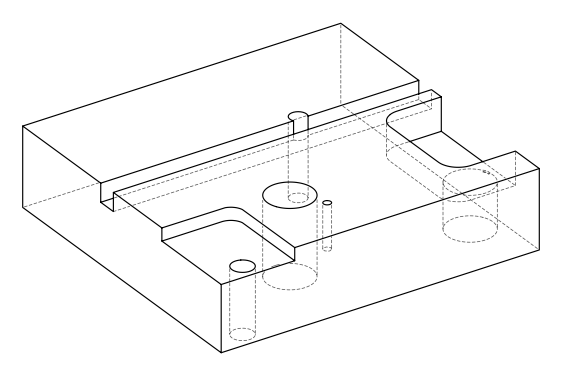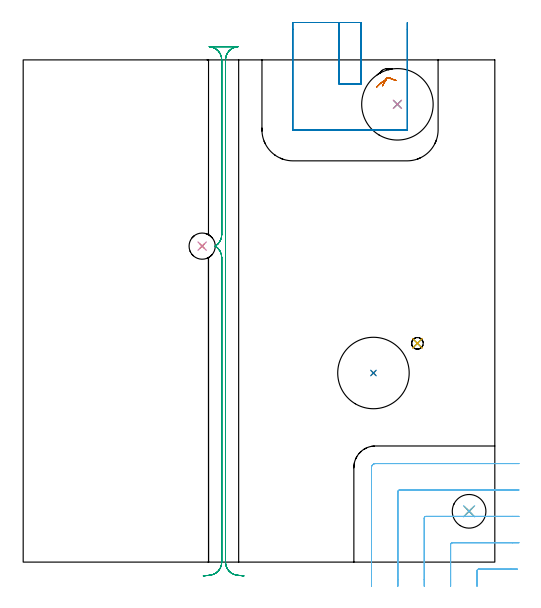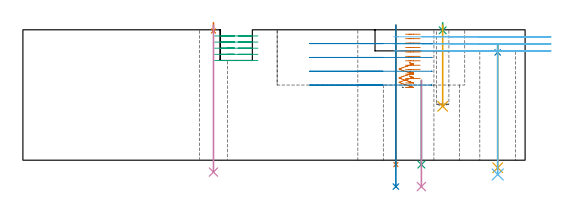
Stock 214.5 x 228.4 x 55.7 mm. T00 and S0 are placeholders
(PLAN: 15 operations, 12 tool changes, 12.5 min)
(1 SPOT_DRILL | STEP1HOLE | NXT0321_9005460120000 | 0.03 min | 1 mm3)
(2 SPOT_DRILL_1 | STEP1HOLE_1 | NXT0321_9005460120000 | 0.03 min | 935 mm3)
(3 SPOT_DRILL_2 | STEP1POCKET | NXT0321_9005460120000 | 0.03 min | 0 mm3)
(4 DRILL_THROUGH_HOLE_INTO_CENTER | STEP1HOLE | UGT0301_229 | 0.25 min | 6186 mm3)
(5 DRILL_THROUGH_HOLE_INTO_CENTER_1 | STEP1HOLE_1 | NXT0301_065 | 0.21 min | 3264 mm3)
(6 DRILL_TO_ENLARGE_THROUGH_HOLE | STEP1HOLE_1 | UGT0301_283 | 0.22 min | 6032 mm3)
(7 INDEXABLE_INSERT_DRILL_THROUGH_HOLE_FROM_SOLID | STEP1HOLE_2 | NXT0302_013 | 0.24 min | 19282 mm3)
(8 DRILL_TO_ENLARGE_THROUGH_HOLE_1 | STEP1HOLE_2 | UGT0301_001 | 0.28 min | 26913 mm3)
(9 INDEXABLE_INSERT_DRILL_THROUGH_HOLE_FROM_SOLID_1 | STEP1HOLE_3 | NXT0302_013 | 0.15 min | 19283 mm3)
(10 DRILL_TO_ENLARGE_THROUGH_HOLE_2 | STEP1HOLE_3 | UGT0301_001 | 0.19 min | 26911 mm3)
(11 DRILL_BLIND_HOLE_INTO_CENTER | STEP1POCKET | NXT0301_024 | 0.14 min | 704 mm3)
(12 MILL_CORNER_NOTCH_RECTANGULAR | CORNER_NOTCH_RECTANGULAR | UGT0201_008 | Follow Part, ap 4, ae 75% | 2.54 min | 28623 mm3)
(13 MILL_CORNER_NOTCH_ROUND | CORNER_NOTCH_ROUND_CONCAVE | NXT0201_009 | Follow Part, ap 2, ae 75% | 0.67 min | 73 mm3)
(14 MILL_SLOT | SLOT_PARTIAL_RECTANGULAR | UGT0201_006 | Follow Part, ap 7, ae 75% | 2.33 min | 65120 mm3)
(15 MILL_RECTANGULAR_SLOT | SLOT_RECTANGULAR | NXT0201_011 | Follow Part, ap 3, ae 75% | 5.21 min | 40698 mm3)
(TOOL NXT0321_9005460120000 | NC Spot Drill, 142deg, 12mm, Carbide, Uncoated | D12 PA142 FL30 Z2)
(TOOL UGT0301_229 | Twist Drill 11.9 mm | D11.9 PA118 FL100 Z2)
(TOOL NXT0301_065 | Carbide Drill 9.4mm [860.1-0940-075A1-MM 2214] | D9.4 PA140 FL98 Z2)
(TOOL UGT0301_283 | Twist Drill 15.3 mm | D15.3 PA118 FL120 Z2)
(TOOL NXT0302_013 | Index. Insert Drill 21mm [880-D2100L25-05] | D21 PA176 FL105 Z2)
(TOOL UGT0301_001 | Twist Drill 32.5 mm | D32.5 PA118 FL185 Z2)
(TOOL NXT0301_024 | Carbide Drill 5.3mm [860.1-0530-027A1-MM 2214] | D5.3 PA140 FL44 Z2)
(TOOL UGT0201_008 | End Mill 16 mm | D16 FL32 Z4)
(TOOL NXT0201_009 | ENDMILL 8mm [2P460-0800-NA 1630] | D8 FL26 Z6)
(TOOL UGT0201_006 | End Mill 28 mm | D28 FL25 Z2)
(TOOL NXT0201_011 | ENDMILL 12mm [2P460-1200-NA 1630] | D12 FL38 Z6)
(OP 1 SPOT_DRILL)
G17 G21 G94 G90
T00 M6
G54
G17 G0 G90 X81.4 Y143.7 S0 M3
G43 Z65.7 H0
G94 G81 G98 Z55.188 F250. R58.7
G80
M5
M2
(OP 2 SPOT_DRILL_1)
G17 G21 G94 G90
T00 M6
G54
G17 G0 G90 X202.8 Y23.1 S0 M3
G43 Z65.7 H0
G94 G81 G98 Z46.041 F250. R49.7
G80
M5
M2
(OP 3 SPOT_DRILL_2)
G17 G21 G94 G90
T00 M6
G54
G17 G0 G90 X179.3 Y99.5 S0 M3
G43 Z65.7 H0
G94 G81 G98 Z55.472 F250. R58.7
G80
M5
M2
(OP 4 DRILL_THROUGH_HOLE_INTO_CENTER)
G17 G21 G94 G90
T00 M6
G54
G17 G0 G90 X81.4 Y143.7 S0 M3
G43 Z65.7 H0
G94 G73 G98 Z-5.075 F250. Q10.129 R57.7
G80
M5
M2
(OP 5 DRILL_THROUGH_HOLE_INTO_CENTER_1)
G17 G21 G94 G90
T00 M6
G54
G17 G0 G90 X202.8 Y23.1 S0 M3
G43 Z65.7 H1
G94 G73 G98 Z-3.211 F250. Q8.318 R48.7
G80
M5
M2
(OP 6 DRILL_TO_ENLARGE_THROUGH_HOLE)
G17 G21 G94 G90
T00 M6
G54
G17 G0 G90 X202.8 Y23.1 S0 M3
G43 Z65.7 H0
G94 G73 G98 Z-6.097 F250. Q13.199 R48.7
G80
M5
M2
(OP 7 INDEXABLE_INSERT_DRILL_THROUGH_HOLE_FROM_SOLID)
G17 G21 G94 G90
T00 M6
G54
G17 G0 G90 X159.3 Y86. S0 M3
G43 Z65.7 H1
G94 G81 G98 Z-1.867 F250. R57.7
G80
M5
M2
(OP 8 DRILL_TO_ENLARGE_THROUGH_HOLE_1)
G17 G21 G94 G90
T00 M6
G54
G17 G0 G90 X159.3 Y86. S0 M3
G43 Z65.7 H0
G94 G81 G98 Z-11.264 F250. R57.7
G80
M5
M2
(OP 9 INDEXABLE_INSERT_DRILL_THROUGH_HOLE_FROM_SOLID_1)
G17 G21 G94 G90
T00 M6
G54
G17 G0 G90 X170.2 Y208.2 S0 M3
G43 Z65.7 H1
G94 G81 G98 Z-1.867 F250. R34.1
G80
M5
M2
(OP 10 DRILL_TO_ENLARGE_THROUGH_HOLE_2)
G17 G21 G94 G90
T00 M6
G54
G17 G0 G90 X170.2 Y208.2 S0 M3
G43 Z65.7 H0
G94 G81 G98 Z-11.264 F250. R34.1
G80
M5
M2
(OP 11 DRILL_BLIND_HOLE_INTO_CENTER)
G17 G21 G94 G90
T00 M6
G54
G17 G0 G90 X179.3 Y99.5 S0 M3
G43 Z65.7 H1
G94 G81 G98 Z23. F250. R57.7
G80
M5
M2
(OP 12 MILL_CORNER_NOTCH_RECTANGULAR)
G17 G21 G94 G90
T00 M6
G54
G17 G0 G90 X224.832 Y-3.2 S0 M3
G43 Z65.7 H0
Z52.7
G94 G1 X221.832 F250.
X207.196 F500.
G3 X206.4 Y-3.996 R0.8
G1 Y-8.
Y-11. F250.
G0 Z65.7
X225.5 Y8.8
Z52.7
G1 X222.5
X195.196 F500.
G3 X194.4 Y8.004 R0.8
G1 Y-8.
Y-11. F250.
G0 Z65.7
X225.5 Y20.8
Z52.7
G1 X222.5
X183.197 F500.
G3 X182.4 Y20.003 R0.8
G1 Y-8.
Y-11. F250.
G0 Z65.7
X225.5 Y32.8
Z52.7
G1 X222.5
X171.197 F500.
G3 X170.4 Y32.003 R0.8
G1 Y-8.
Y-11. F250.
G0 Z65.7
X225.5 Y44.8
Z52.7
G1 X222.5
X160.2 F500.
G3 X158.4 Y43. R1.8
G1 Y-8.
Y-11. F250.
G0 Z65.7
X224.832 Y-3.2
Z49.7
G1 X221.832
X207.196 F500.
G3 X206.4 Y-3.996 R0.8
G1 Y-8.
Y-11. F250.
G0 Z65.7
X225.5 Y8.8
Z49.7
G1 X222.5
X195.196 F500.
G3 X194.4 Y8.004 R0.8
G1 Y-8.
Y-11. F250.
G0 Z65.7
X225.5 Y20.8
Z49.7
G1 X222.5
X183.197 F500.
G3 X182.4 Y20.003 R0.8
G1 Y-8.
Y-11. F250.
G0 Z65.7
X225.5 Y32.8
Z49.7
G1 X222.5
X171.197 F500.
G3 X170.4 Y32.003 R0.8
G1 Y-8.
Y-11. F250.
G0 Z65.7
X225.5 Y44.8
Z49.7
G1 X222.5
X160.2 F500.
G3 X158.4 Y43. R1.8
G1 Y-8.
Y-11. F250.
G0 Z65.7
X224.832 Y-3.2
Z46.7
G1 X221.832
X207.196 F500.
G3 X206.4 Y-3.996 R0.8
G1 Y-8.
Y-11. F250.
G0 Z65.7
X225.5 Y8.8
Z46.7
G1 X222.5
X195.196 F500.
G3 X194.4 Y8.004 R0.8
G1 Y-8.
Y-11. F250.
G0 Z65.7
X225.5 Y20.8
Z46.7
G1 X222.5
X183.197 F500.
G3 X182.4 Y20.003 R0.8
G1 Y-8.
Y-11. F250.
G0 Z65.7
X225.5 Y32.8
Z46.7
G1 X222.5
X171.197 F500.
G3 X170.4 Y32.003 R0.8
G1 Y-8.
Y-11. F250.
G0 Z65.7
X225.5 Y44.8
Z46.7
G1 X222.5
X160.2 F500.
G3 X158.4 Y43. R1.8
G1 Y-8.
Y-11. F250.
G0 Z65.7
M5
M2
(OP 13 MILL_CORNER_NOTCH_ROUND)
G17 G21 G94 G90
T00 M6
G54
G17 G0 G90 X169.681 Y219.019 S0 M3
G43 Z65.7 H1
Z53.808
G94 G1 X166.851 Y220.014 F250.
X165.799 Y220.383
G3 X165.438 Y220.246 R0.3
G1 X164.895 Y219.274
X163.431 Y216.655
G0 X169.684 Y219.017 Z51.915
G1 X166.854 Y220.012
X165.799 Y220.383
G3 X165.438 Y220.246 R0.3
G1 X164.893 Y219.272
X163.43 Y216.653
G0 X169.684 Y219.017 Z50.023
G1 X166.854 Y220.012
X165.799 Y220.383
G3 X165.438 Y220.246 R0.3
G1 X164.893 Y219.272
X163.43 Y216.653
G0 X169.681 Y219.019 Z48.131
G1 X166.851 Y220.014
X165.799 Y220.383
G3 X165.438 Y220.246 R0.3
G1 X164.895 Y219.274
X163.431 Y216.655
G0 X169.681 Y219.019 Z46.238
G1 X166.85 Y220.014
X165.799 Y220.383
G3 X165.438 Y220.246 R0.3
G1 X164.895 Y219.274
X163.431 Y216.655
G0 X169.681 Y219.018 Z44.346
G1 X166.851 Y220.013
X165.799 Y220.383
G3 X165.438 Y220.246 R0.3
G1 X164.895 Y219.274
X163.431 Y216.655
G0 X169.681 Y219.018 Z42.454
G1 X166.851 Y220.013
X165.799 Y220.383
G3 X165.438 Y220.246 R0.3
G1 X164.894 Y219.274
X163.431 Y216.655
G0 X169.683 Y219.018 Z40.562
G1 X166.853 Y220.013
X165.799 Y220.383
G3 X165.438 Y220.246 R0.3
G1 X164.893 Y219.272
X163.43 Y216.653
G0 X169.683 Y219.018 Z38.669
G1 X166.853 Y220.013
X165.799 Y220.383
G3 X165.438 Y220.246 R0.3
G1 X164.893 Y219.272
X163.43 Y216.653
G0 Z65.7
X165.035 Y219.67
Z41.669
G1 X165.3 Y219.999 Z41.556
X165.438 Y220.246 Z41.48
X165.476 Y220.315 Z41.459
X165.59 Y220.39 Z41.423
X165.726 Y220.409 Z41.386
X165.799 Y220.383 Z41.365
X166.066 Y220.289 Z41.289
X166.58 Y220.184 Z41.149
X166.862 Y220.165 Z41.073
X166.58 Y220.184 Z40.997
X166.066 Y220.289 Z40.857
X165.799 Y220.383 Z40.781
X165.726 Y220.409 Z40.76
X165.59 Y220.39 Z40.723
X165.476 Y220.315 Z40.687
X165.438 Y220.246 Z40.666
X165.3 Y219.999 Z40.59
X164.815 Y219.395 Z40.382
X164.222 Y218.896 Z40.175
X163.552 Y218.501 Z39.966
X162.631 Y217.845 Z39.663
X161.775 Y217.107 Z39.36
X160.991 Y216.293 Z39.058
X160.679 Y215.908 Z38.925
X160.991 Y216.293 Z38.792
X161.775 Y217.107 Z38.489
X162.631 Y217.845 Z38.187
X163.552 Y218.501 Z37.884
X164.222 Y218.896 Z37.675
X164.815 Y219.395 Z37.468
X165.3 Y219.999 Z37.26
X165.438 Y220.246 Z37.184
X165.476 Y220.315 Z37.163
X165.59 Y220.39 Z37.127
X165.726 Y220.409 Z37.09
X165.799 Y220.383 Z37.069
X166.066 Y220.289 Z36.993
X166.58 Y220.184 Z36.853
X166.862 Y220.165 Z36.777
X166.852 Y220.013
X165.799 Y220.383
G3 X165.438 Y220.246 R0.3
G1 X164.894 Y219.273
X163.431 Y216.655
G0 X169.681 Y219.018 Z34.885
G1 X166.851 Y220.013
X165.799 Y220.383
G3 X165.438 Y220.246 R0.3
G1 X164.894 Y219.274
X163.431 Y216.655
G0 Z65.7
X165.035 Y219.67
Z37.885
G1 X165.3 Y219.999 Z37.771
X165.438 Y220.246 Z37.696
X165.476 Y220.315 Z37.675
X165.59 Y220.39 Z37.638
X165.726 Y220.409 Z37.601
X165.799 Y220.383 Z37.58
X166.066 Y220.289 Z37.505
X166.58 Y220.184 Z37.364
X166.863 Y220.165 Z37.288
X166.58 Y220.184 Z37.212
X166.066 Y220.289 Z37.072
X165.799 Y220.383 Z36.996
X165.726 Y220.409 Z36.975
X165.59 Y220.39 Z36.939
X165.476 Y220.315 Z36.902
X165.438 Y220.246 Z36.881
X165.3 Y219.999 Z36.805
X164.815 Y219.395 Z36.597
X164.222 Y218.896 Z36.39
X163.552 Y218.501 Z36.181
X162.631 Y217.845 Z35.879
X161.776 Y217.107 Z35.576
X160.991 Y216.294 Z35.273
X160.68 Y215.909 Z35.14
X160.991 Y216.294 Z35.008
X161.776 Y217.107 Z34.705
X162.631 Y217.845 Z34.402
X163.552 Y218.501 Z34.099
X164.222 Y218.896 Z33.891
X164.815 Y219.395 Z33.683
X165.3 Y219.999 Z33.475
X165.438 Y220.246 Z33.4
X165.476 Y220.315 Z33.379
X165.59 Y220.39 Z33.342
X165.726 Y220.409 Z33.305
X165.799 Y220.383 Z33.284
X166.066 Y220.289 Z33.209
X166.58 Y220.184 Z33.068
X166.863 Y220.165 Z32.992
X166.853 Y220.013
X165.799 Y220.383
G3 X165.438 Y220.246 R0.3
G1 X164.894 Y219.274
X163.431 Y216.655
G0 Z65.7
X165.035 Y219.67
Z35.992
G1 X165.3 Y219.999 Z35.879
X165.438 Y220.246 Z35.803
X165.476 Y220.315 Z35.782
X165.59 Y220.39 Z35.746
X165.726 Y220.409 Z35.709
X165.799 Y220.383 Z35.688
X166.066 Y220.289 Z35.612
X166.58 Y220.184 Z35.472
X166.863 Y220.165 Z35.396
X166.58 Y220.184 Z35.32
X166.066 Y220.289 Z35.18
X165.799 Y220.383 Z35.104
X165.726 Y220.409 Z35.083
X165.59 Y220.39 Z35.046
X165.476 Y220.315 Z35.01
X165.438 Y220.246 Z34.989
X165.3 Y219.999 Z34.913
X164.815 Y219.395 Z34.705
X164.222 Y218.896 Z34.498
X163.552 Y218.501 Z34.289
X162.631 Y217.845 Z33.986
X161.776 Y217.107 Z33.683
X160.991 Y216.294 Z33.381
X160.68 Y215.909 Z33.248
X160.991 Y216.294 Z33.115
X161.776 Y217.107 Z32.813
X162.631 Y217.845 Z32.51
X163.552 Y218.501 Z32.207
X164.222 Y218.896 Z31.998
X164.815 Y219.395 Z31.791
X165.3 Y219.999 Z31.583
X165.438 Y220.246 Z31.507
X165.476 Y220.315 Z31.486
X165.59 Y220.39 Z31.45
X165.726 Y220.409 Z31.413
X165.799 Y220.383 Z31.392
X166.066 Y220.289 Z31.316
X166.58 Y220.184 Z31.176
X166.863 Y220.165 Z31.1
X166.853 Y220.013
X165.799 Y220.383
G3 X165.438 Y220.246 R0.3
G1 X164.894 Y219.273
X163.431 Y216.654
G0 Z65.7
M5
M2
(OP 14 MILL_SLOT)
G17 G21 G94 G90
T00 M6
G54
G17 G0 G90 X143.6 Y245.4 S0 M3
G43 Z65.7 H0
Z49.8
G94 G1 Y242.4 F250.
Y217.5 F500.
X153.7
Y242.4
Y245.4 F250.
X122.6
Y242.4
Y196.6 F500.
X122.605 Y196.545
X122.645 Y196.505
X122.7 Y196.5
X174.6
X174.655 Y196.505
X174.695 Y196.545
X174.7 Y196.6
Y242.4
Y245.4 F250.
G0 X143.6 Z43.9
G1 Y242.4
Y217.5 F500.
X153.7
Y242.4
Y245.4 F250.
X122.6
Y242.4
Y196.6 F500.
X122.605 Y196.545
X122.645 Y196.505
X122.7 Y196.5
X174.6
X174.655 Y196.505
X174.695 Y196.545
X174.7 Y196.6
Y242.4
Y245.4 F250.
G0 X143.6 Z38.
G1 Y242.4
Y217.5 F500.
X153.7
Y242.4
Y245.4 F250.
X122.6
Y242.4
Y196.6 F500.
X122.605 Y196.545
X122.645 Y196.505
X122.7 Y196.5
X174.6
X174.655 Y196.505
X174.695 Y196.545
X174.7 Y196.6
Y242.4
Y245.4 F250.
G0 X143.6 Z32.1
G1 Y242.4
Y217.5 F500.
X153.7
Y242.4
Y245.4 F250.
X122.6
Y242.4
Y196.6 F500.
X122.605 Y196.545
X122.645 Y196.505
X122.7 Y196.5
X174.6
X174.655 Y196.505
X174.695 Y196.545
X174.7 Y196.6
Y242.4
Y245.4 F250.
G0 Z65.7
M5
M2
(OP 15 MILL_RECTANGULAR_SLOT)
G17 G21 G94 G90
T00 M6
G54
G17 G0 G90 X100.386 Y-6.27 S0 M3
G43 Z65.7 H1
Z53.08
G94 G1 X97.401 Y-5.97 F250.
G2 X92. Y0. R6. F500.
G1 Y228.4
G2 X97.654 Y234.39 R6.
G1 Y234.4
X84.646
Y234.39
G2 X90.3 Y228.4 R6.
G1 Y148.895
G2 X87.301 Y143.7 R6.
X90.3 Y138.505 R6.
G1 Y0.
G2 X84.899 Y-5.97 R6.
G1 X81.914 Y-6.27 F250.
G0 X100.386 Z50.46
G1 X97.401 Y-5.97
G2 X92. Y0. R6. F500.
G1 Y228.4
G2 X97.654 Y234.39 R6.
G1 Y234.4
X84.646
Y234.39
G2 X90.3 Y228.4 R6.
G1 Y148.895
G2 X87.301 Y143.7 R6.
X90.3 Y138.505 R6.
G1 Y0.
G2 X84.899 Y-5.97 R6.
G1 X81.914 Y-6.27 F250.
G0 X100.386 Z47.84
G1 X97.401 Y-5.97
G2 X92. Y0. R6. F500.
G1 Y228.4
G2 X97.654 Y234.39 R6.
G1 Y234.4
X84.646
Y234.39
G2 X90.3 Y228.4 R6.
G1 Y148.895
G2 X87.301 Y143.7 R6.
X90.3 Y138.505 R6.
G1 Y0.
G2 X84.899 Y-5.97 R6.
G1 X81.914 Y-6.27 F250.
G0 X100.386 Z45.22
G1 X97.401 Y-5.97
G2 X92. Y0. R6. F500.
G1 Y228.4
G2 X97.654 Y234.39 R6.
G1 Y234.4
X84.646
Y234.39
G2 X90.3 Y228.4 R6.
G1 Y148.895
G2 X87.301 Y143.7 R6.
X90.3 Y138.505 R6.
G1 Y0.
G2 X84.899 Y-5.97 R6.
G1 X81.914 Y-6.27 F250.
G0 X100.386 Z42.6
G1 X97.401 Y-5.97
G2 X92. Y0. R6. F500.
G1 Y228.4
G2 X97.654 Y234.39 R6.
G1 Y234.4
X84.646
Y234.39
G2 X90.3 Y228.4 R6.
G1 Y148.895
G2 X87.301 Y143.7 R6.
X90.3 Y138.505 R6.
G1 Y0.
G2 X84.899 Y-5.97 R6.
G1 X81.914 Y-6.27 F250.
G0 Z65.7
M5
M2
